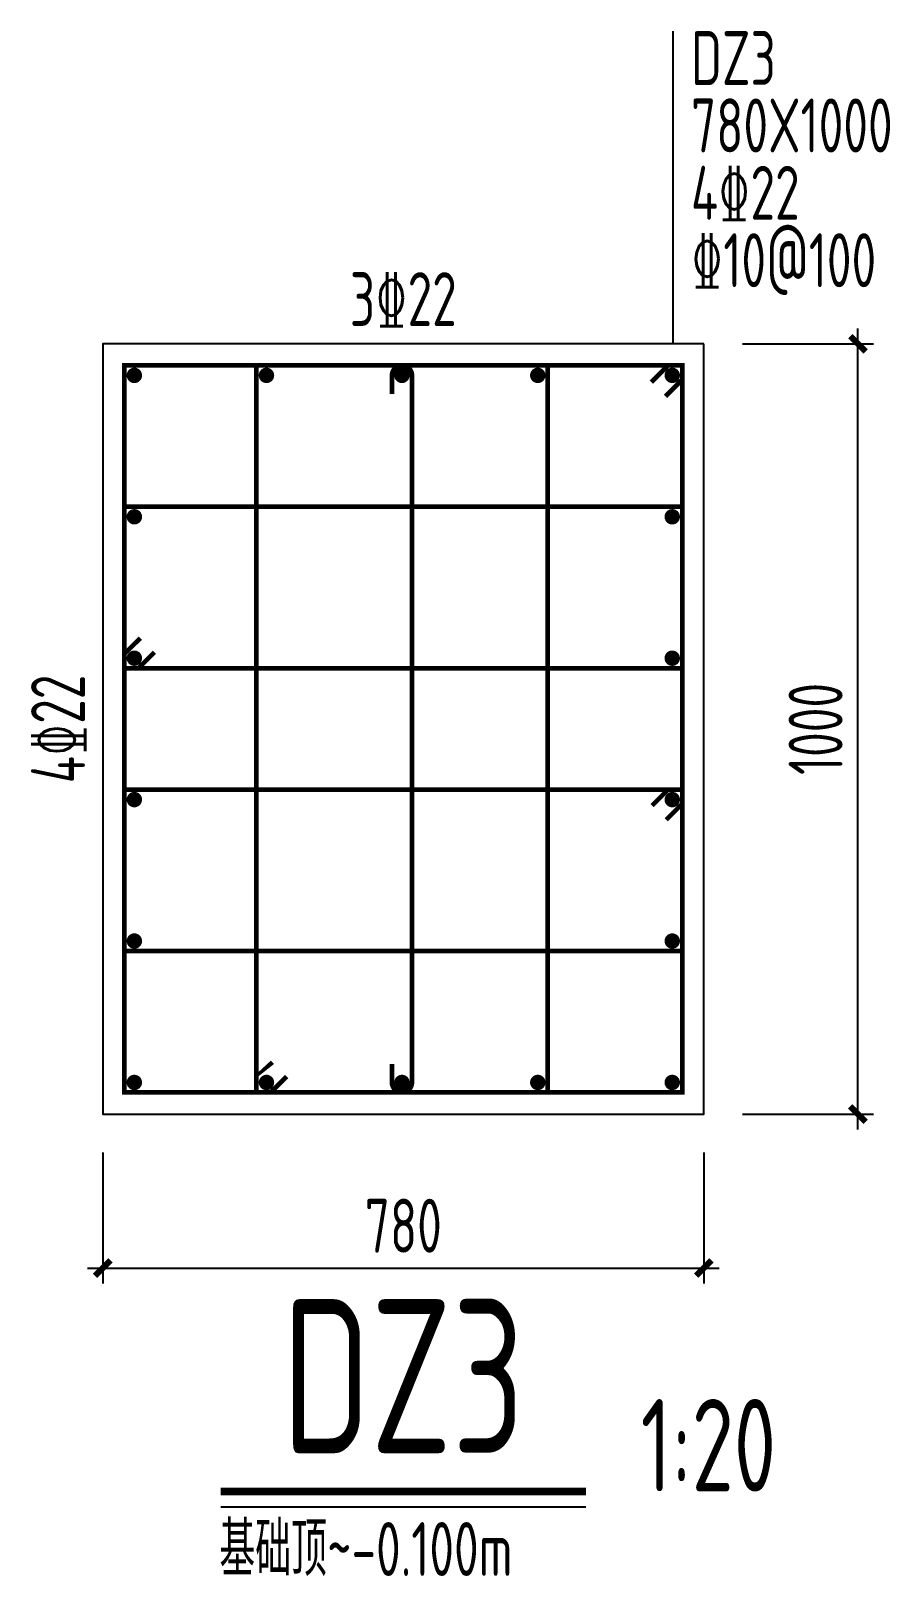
# Model space of a CAD drawing. Extents: x 2303022 to 2899168, y 17226141 to 18257813.
# Drawn here: x 2599421 to 2607782, y 18105083 to 18120129 of the extents above; entities that cross this region are included whole.
import ezdxf
from ezdxf.enums import TextEntityAlignment as Align

# ---------------------------------------------------------------- set-up
doc = ezdxf.new("R2010")
doc.units = 0
doc.header["$LTSCALE"] = 1000
doc.header["$MEASUREMENT"] = 0
doc.layers.get('Defpoints').update_dxf_attribs({"color": 250})
for name, color, linetype in [('COLU_DE', 7, 'Continuous'), ('COLU_DE_DIM', 3, 'Continuous'), ('COLU_DE_NUM', 7, 'Continuous'), ('COLU_DE_REIN', 1, 'Continuous'), ('COLU_DE_TEXT', 7, 'Continuous')]:
    doc.layers.add(name, color=color, linetype=linetype)
doc.styles.add('TSSD_Dimension', font='Tssdeng.shx', dxfattribs={"width": 0.7, "bigfont": 'hztxt.shx'})
doc.styles.add('TSSD_Label', font='tssdeng.shx', dxfattribs={"width": 0.7, "bigfont": 'hztxt.shx'})
doc.styles.add('TSSD_REIN', font='tssdeng.shx', dxfattribs={"width": 0.7, "bigfont": 'tssdchn.shx'})
doc.dimstyles.new('TSSD_20_150', dxfattribs={"dimtxt": 525, "dimasz": 150, "dimexe": 150, "dimexo": 375, "dimgap": 150, "dimtad": 1, "dimdec": 0, "dimlfac": 0.1333333333333333, "dimzin": 0, "dimdsep": 46, "dimtxsty": 'TSSD_Dimension', "dimblk": 'ARCHTICK', "dimblk1": 'ARCHTICK', "dimblk2": 'ARCHTICK', "dimcen": 0, "dimdle": 150, "dimclrt": 7, "dimadec": 0, "dimazin": 0, "dimtfac": 1, "dimtdec": 0, "dimtix": 1, "dimtmove": 2, "dimatfit": 3, "dimfxl": 0, "dimtolj": 1, "dimtzin": 0, "dimarcsym": 0})

# ---------------------------------------------------------------- blocks, each defined once
blk = doc.blocks.new('_ArchTick')
at = {"color": 0, "linetype": 'ByBlock', "const_width": 0.4}
blk.add_lwpolyline([(-0.5, -0.5), (0.5, 0.5)], dxfattribs=at)
blk = doc.blocks.new('*D314')
at = {"layer": 'COLU_DE_DIM', "color": 0, "lineweight": -2}
for p, q in [((2607469.766662931, 18109432.42622737), (2607469.766662931, 18117232.42622737)), ((2606344.766662931, 18117082.42622737), (2607619.766662931, 18117082.42622737)), ((2606344.766662931, 18109582.42622737), (2607619.766662931, 18109582.42622737))]:
    blk.add_line(p, q, dxfattribs=at)
at = {"layer": 'Defpoints', "color": 0}
for p in [(2605969.766662931, 18117082.42622737), (2607469.766662931, 18117082.42622737), (2605969.766662931, 18109582.42622737)]:
    blk.add_point(p, dxfattribs=at)
at = {"layer": 'COLU_DE_DIM', "color": 0, "lineweight": -2, "xscale": 150, "yscale": 150, "zscale": 150}
for p, rotation in [((2607469.766662931, 18117082.42622737), 90), ((2607469.766662931, 18109582.42622737), 270)]:
    blk.add_blockref('_ArchTick', p, dxfattribs=dict(at, rotation=rotation))
at = {"layer": 'COLU_DE_DIM', "color": 7, "insert": (2607057.266662927, 18113332.42622737), "char_height": 525, "attachment_point": 5, "rotation": 90, "style": 'TSSD_Dimension'}
blk.add_mtext('\\A1;1000', dxfattribs=at)
blk = doc.blocks.new('*D315')
at = {"layer": 'COLU_DE_DIM', "color": 0, "lineweight": -2}
for p, q in [((2600119.766662931, 18109207.42622737), (2600119.766662931, 18107932.42622737)), ((2605969.766662931, 18109207.42622737), (2605969.766662931, 18107932.42622737)), ((2599969.766662931, 18108082.42622737), (2606119.766662931, 18108082.42622737))]:
    blk.add_line(p, q, dxfattribs=at)
at = {"layer": 'Defpoints', "color": 0}
for p in [(2600119.766662931, 18109582.42622737), (2605969.766662931, 18109582.42622737), (2605969.766662931, 18108082.42622737)]:
    blk.add_point(p, dxfattribs=at)
at = {"layer": 'COLU_DE_DIM', "color": 0, "lineweight": -2, "xscale": 150, "yscale": 150, "zscale": 150, "rotation": 180}
blk.add_blockref('_ArchTick', (2600119.766662931, 18108082.42622737), dxfattribs=at)
at = {"layer": 'COLU_DE_DIM', "color": 0, "lineweight": -2, "xscale": 150, "yscale": 150, "zscale": 150}
blk.add_blockref('_ArchTick', (2605969.766662931, 18108082.42622737), dxfattribs=at)
at = {"layer": 'COLU_DE_DIM', "color": 7, "insert": (2603044.766662931, 18108494.92622737), "char_height": 525, "attachment_point": 5, "style": 'TSSD_Dimension'}
blk.add_mtext('\\A1;780', dxfattribs=at)

msp = doc.modelspace()

# ---------------------------------------------------------------- linework, layer by layer
at = {"layer": 'COLU_DE'}
msp.add_lwpolyline([(2605969.766662931, 18117082.42622737), (2600119.766662931, 18117082.42622737), (2600119.766662931, 18109582.42622737), (2605969.766662931, 18109582.42622737)], close=True, dxfattribs=at)
at = {"layer": 'COLU_DE_NUM'}
msp.add_line((2601267.843586008, 18105757.42622737), (2604821.689739854, 18105757.42622737), dxfattribs=at)
at = {"layer": 'COLU_DE_NUM', "const_width": 75}
msp.add_lwpolyline([(2601267.843586008, 18105907.42622737), (2604821.689739854, 18105907.42622737)], dxfattribs=at)
at = {"layer": 'COLU_DE_REIN', "const_width": 45}
for points in [[(2605595.70374756, 18116570.47748967), (2605759.766662931, 18116734.54040504), (2605759.766662931, 18116872.42622737), (2600329.766662931, 18116872.42622737), (2600329.766662931, 18109792.42622737), (2605759.766662931, 18109792.42622737), (2605759.766662931, 18116872.42622737), (2605621.8808406, 18116872.42622737), (2605457.817925228, 18116708.363312)], [(2601771.446054375, 18110086.14835915), (2601615.609744928, 18109930.3120497), (2601615.609744927, 18109792.42622737), (2604451.016662931, 18109792.42622737), (2604451.016662931, 18116872.42622737), (2601615.609744927, 18116872.42622737), (2601615.609744927, 18109792.42622737), (2601753.495567262, 18109792.42622737), (2601909.331876707, 18109948.26253682)], [(2600485.602972378, 18114217.14835915), (2600329.766662931, 18114061.3120497), (2600329.766662931, 18113923.42622737), (2605759.766662931, 18113923.42622737), (2605759.766662931, 18115495.42622737), (2600329.766662931, 18115495.42622737), (2600329.766662931, 18113923.42622737), (2600467.652485261, 18113923.42622737), (2600623.48879471, 18114079.26253682)], [(2605603.930353483, 18112447.70409559), (2605759.766662931, 18112603.54040504), (2605759.766662931, 18112741.42622737), (2600329.766662931, 18112741.42622737), (2600329.766662931, 18111169.42622737), (2605759.766662931, 18111169.42622737), (2605759.766662931, 18112741.42622737), (2605621.8808406, 18112741.42622737), (2605466.044531151, 18112585.58991792)]]:
    msp.add_lwpolyline(points, dxfattribs=at)
msp.add_lwpolyline([(2602934.287657965, 18116594.92622737), (2602934.287657965, 18116774.92622737, -1), (2603129.287657965, 18116774.92622737), (2603129.287657965, 18109889.92622737, -1), (2602934.287657965, 18109889.92622737), (2602934.287657965, 18110069.92622737)], format="xyb", dxfattribs=at)
at = {"layer": 'COLU_DE_REIN', "const_width": 75}
for points in [[(2600389.766662931, 18116774.92622737, 1), (2600464.766662931, 18116774.92622737, 1)], [(2601675.609744927, 18116774.92622737, 1), (2601750.609744927, 18116774.92622737, 1)], [(2602994.287657965, 18116774.92622737, 1), (2603069.287657965, 18116774.92622737, 1)], [(2604316.016662931, 18116774.92622737, 1), (2604391.016662931, 18116774.92622737, 1)], [(2605624.766662931, 18116774.92622737, 1), (2605699.766662931, 18116774.92622737, 1)], [(2600389.766662931, 18115397.92622737, 1), (2600464.766662931, 18115397.92622737, 1)], [(2605624.766662931, 18115397.92622737, 1), (2605699.766662931, 18115397.92622737, 1)], [(2600389.766662931, 18114020.92622737, 1), (2600464.766662931, 18114020.92622737, 1)], [(2605624.766662931, 18114020.92622737, 1), (2605699.766662931, 18114020.92622737, 1)], [(2600389.766662931, 18112643.92622737, 1), (2600464.766662931, 18112643.92622737, 1)], [(2605624.766662931, 18112643.92622737, 1), (2605699.766662931, 18112643.92622737, 1)], [(2600389.766662931, 18111266.92622737, 1), (2600464.766662931, 18111266.92622737, 1)], [(2605624.766662931, 18111266.92622737, 1), (2605699.766662931, 18111266.92622737, 1)], [(2600389.766662931, 18109889.92622737, 1), (2600464.766662931, 18109889.92622737, 1)], [(2601675.609744927, 18109889.92622737, 1), (2601750.609744927, 18109889.92622737, 1)], [(2602994.287657965, 18109889.92622737, 1), (2603069.287657965, 18109889.92622737, 1)], [(2604316.016662931, 18109889.92622737, 1), (2604391.016662931, 18109889.92622737, 1)], [(2605624.766662931, 18109889.92622737, 1), (2605699.766662931, 18109889.92622737, 1)]]:
    msp.add_lwpolyline(points, format="xyb", close=True, dxfattribs=at)
at = {"layer": 'COLU_DE_TEXT'}
msp.add_line((2605669.766662931, 18117082.42622737), (2605669.766662931, 18120127.42622737), dxfattribs=at)

# ---------------------------------------------------------------- texts
at = {"layer": 'COLU_DE_NUM', "style": 'TSSD_Label', "width": 0.7}
msp.add_text('DZ3', height=1500, dxfattribs=at).set_placement((2603044.766662931, 18107032.42622737), align=Align.MIDDLE)
msp.add_text('1:20', height=900, dxfattribs=at).set_placement((2605354.766662931, 18105907.42622737))
at = {"layer": 'COLU_DE_TEXT', "style": 'TSSD_REIN', "width": 0.7}
for s, p in [('DZ3', (2605844.766662931, 18119602.42622737)), ('780X1000', (2605844.766662931, 18118946.17622737)), ('4\x8422', (2605844.766662931, 18118289.92622737)), ('\x8410@100', (2605844.766662931, 18117633.67622737)), ('基础顶~-0.100m', (2601254.396896112, 18105084.43763603))]:
    msp.add_text(s, height=525, dxfattribs=at).set_placement(p)
msp.add_text('3\x8422', height=525, dxfattribs=at).set_placement((2603044.766662931, 18117518.17622737), align=Align.MIDDLE)
msp.add_text('4\x8422', height=525, rotation=90, dxfattribs=at).set_placement((2599684.016662931, 18113332.42622737), align=Align.MIDDLE)

# ---------------------------------------------------------------- dimensions: what is measured, and where the dimension line sits
at = {"layer": 'COLU_DE_DIM'}
for p1, p2, picture, middle in [((2605969.766662931, 18109582.42622737), (2605969.766662931, 18117082.42622737), '*D314', (2607057.266662927, 18113332.42622737)), ((2600119.766662931, 18109582.42622737), (2605969.766662931, 18109582.42622737), '*D315', (2603044.766662931, 18108494.92622737))]:
    dim = msp.add_aligned_dim(p1=p1, p2=p2, distance=-1500, dimstyle='TSSD_20_150', dxfattribs=at)
    dim.commit()
    dim.dimension.update_dxf_attribs({"geometry": picture, "text_midpoint": middle})

doc.saveas('drawing.dxf')
